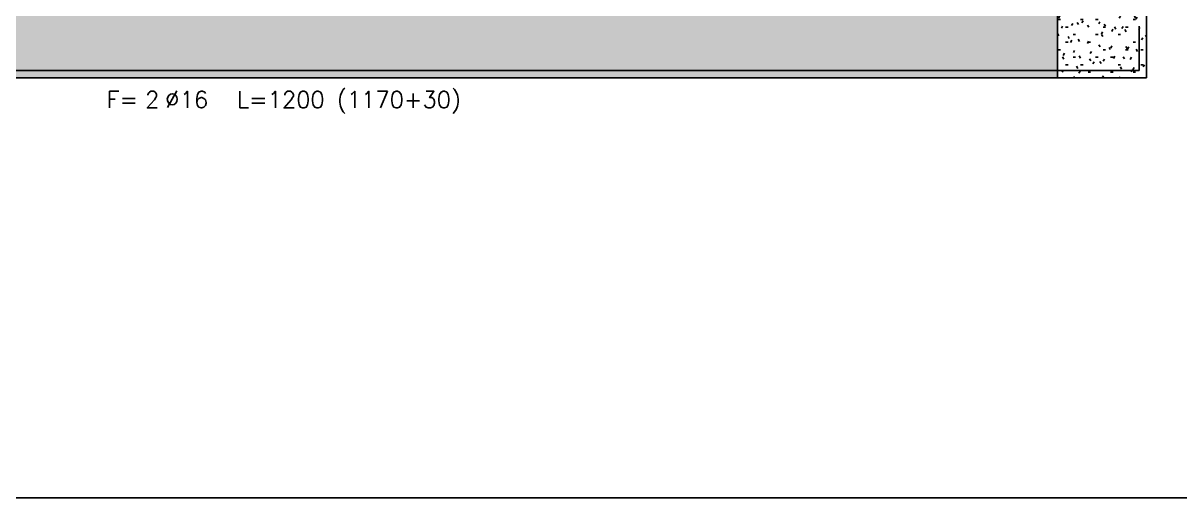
# Model space of a CAD drawing. Extents: x -58 to 5689, y 66 to 4123.
# Drawn here: x 2010 to 2792, y 68 to 389 of the extents above; entities that cross this region are included whole.
import ezdxf
from ezdxf.enums import TextEntityAlignment as Align

# ---------------------------------------------------------------- set-up
doc = ezdxf.new("R2010")
doc.units = 0
doc.header["$LTSCALE"] = 30
doc.header["$MEASUREMENT"] = 0
doc.layers.get('0').update_dxf_attribs({"linetype": 'CONTINUOUS'})
doc.layers.add('EJE8$0$RLA-ACHURADO', color=30, linetype='CONTINUOUS', transparency=0.7)
doc.layers.add('EJE8$0$RLA-CONTORNO', color=30, linetype='CONTINUOUS', lineweight=25)
doc.layers.add('EJE8$0$RLA-FE', color=7, linetype='CONTINUOUS')
doc.layers.add('RLA-FORMATO', color=7, linetype='CONTINUOUS')
doc.styles.add('EJE8$0$ROMANS', font='romans.shx', dxfattribs={"height": 11.25})
pattern_1 = [(0, (-1384.834, -1595.194), (20.32, 5.08), [1.676, -13.564, 1.676, -13.564, -81.28]), (0, (-1384.834, -1595.194), (20.32, 5.08), [-30.48, 1.676, -28.804, 1.676, -13.564, -35.56]), (0, (-1384.834, -1595.194), (20.32, 5.08), [-76.2, 1.676, -8.484, 1.676, -23.724]), (120, (-1377.214, -1592.654), (-14.55941, 15.057636), [1.676, -13.564, 1.676, -13.564, -81.28]), (120, (-1377.214, -1592.654), (-14.55941, 15.057636), [-30.48, 1.676, -28.804, 1.676, -13.564, -35.56]), (120, (-1377.214, -1592.654), (-14.55941, 15.057636), [-76.2, 1.676, -8.484, 1.676, -23.724]), (240, (-1374.674, -1582.494), (-5.76059, -20.137636), [1.676, -13.564, 1.676, -13.564, -81.28]), (240, (-1374.674, -1582.494), (-5.76059, -20.137636), [-30.48, 1.676, -28.804, 1.676, -13.564, -35.56]), (240, (-1374.674, -1582.494), (-5.76059, -20.137636), [-76.2, 1.676, -8.484, 1.676, -23.724])]

# ---------------------------------------------------------------- blocks, each defined once
blk = doc.blocks.new('*U92')
at = {"layer": 'EJE8$0$RLA-FE'}
for p, q in [((1170, 0), (1170, 30)), ((0, 0), (1088.21, 0)), ((1088.21, 0), (1138.21, 0)), ((1138.21, 0), (1170, 0))]:
    blk.add_line(p, q, dxfattribs=at)
at = {"layer": 'EJE8$0$RLA-FE', "color": 3, "style": 'EJE8$0$ROMANS', "flags": 8}
for tag, p in [('F=', (493.44, -25.3)), ('NUM', (507.85, -25.3))]:
    blk.add_attdef(tag, text='', height=11.25, dxfattribs=at).set_placement(p, align=Align.RIGHT)
at = {"layer": 'EJE8$0$RLA-FE', "color": 3, "style": 'EJE8$0$ROMANS'}
for tag, p, flags in [('PHI', (511.74, -25.08), 12), ('DIAM', (521.6, -25.3), 12), ('MINUS', (543.62, -25.3), 13), ('MARK', (557.01, -25.3), 13), ('TEXTO_FE1', (560.31, -25.3), 8), ('TEXTO_FE2', (627.83, -25.28), 8), ('TIPO', (583.8, -57.92), 13), ('NVECES', (569.93, -76.86), 13), ('NUMFE', (573.86, -96.62), 13), ('CAPA', (582.06, -115.74), 13), ('DESPLAZA', (277.18, -134.17), 13), ('ESPACIO', (283.22, -152.53), 13), ('CANT', (297.06, -171.33), 13)]:
    blk.add_attdef(tag, p, '', height=11.25, dxfattribs=dict(at, flags=flags))
blk = doc.blocks.new('EJE8')
at = {"layer": 'EJE8$0$RLA-ACHURADO'}
h = blk.add_hatch(dxfattribs=at)
h.set_pattern_fill('SAND - DENSE', color=256, style=0, pattern_type=2)
h.set_pattern_definition(pattern_1)
h.paths.add_polyline_path([(-279.52, -1012), (-279.52, -952), (-2389.52, -952), (-2389.52, -1012), (-727.67, -1012)], flags=0)
h = blk.add_hatch(dxfattribs=at)
h.set_pattern_fill('SAND - DENSE', color=256, style=0, pattern_type=2)
h.set_pattern_definition(pattern_1)
h.paths.add_polyline_path([(-219.52, -1012), (-219.52, -957), (-279.52, -957), (-279.52, -1012)], flags=0)
at = {"layer": 'EJE8$0$RLA-CONTORNO'}
for p, q in [((-279.52, -857), (-279.52, -1012)), ((-219.52, -1012), (-219.52, -857)), ((-279.52, -1012), (-2389.52, -1012)), ((-279.52, -1012), (-219.52, -1012))]:
    blk.add_line(p, q, dxfattribs=at)
at = {"layer": 'EJE8$0$RLA-FE'}
ref = blk.add_blockref('*U92', (-1394.52, -1007), dxfattribs=at)
ref.add_attrib('DIAM', '16', (-872.92, -1032.3), dxfattribs={"color": 3, "height": 11.25, "style": 'EJE8$0$ROMANS'})
ref.add_attrib('NUM', '2', dxfattribs={"color": 3, "height": 11.25, "style": 'EJE8$0$ROMANS'}).set_placement((-886.67, -1032.3), align=Align.RIGHT)
ref.add_attrib('TEXTO_FE1', 'L=1200', (-834.21, -1032.3), dxfattribs={"color": 3, "height": 11.25, "style": 'EJE8$0$ROMANS'})
ref.add_attrib('TEXTO_FE2', '(1170+30)', (-766.69, -1032.28), dxfattribs={"color": 3, "height": 11.25, "style": 'EJE8$0$ROMANS'})
ref.add_attrib('PHI', '%%C', (-882.77, -1032.08), dxfattribs={"color": 3, "height": 11.25, "style": 'EJE8$0$ROMANS'})
ref.add_attrib('F=', 'F=', dxfattribs={"color": 3, "height": 11.25, "style": 'EJE8$0$ROMANS'}).set_placement((-901.08, -1032.3), align=Align.RIGHT)

msp = doc.modelspace()

# ---------------------------------------------------------------- linework, layer by layer
at = {"layer": 'RLA-FORMATO', "color": 6, "linetype": 'Continuous'}
for p, q in [((-58.1, 68.1), (5686.9, 68.1)), ((5686.9, 68.1), (426.9, 68.1))]:
    msp.add_line(p, q, dxfattribs=at)

# ---------------------------------------------------------------- block references
msp.add_blockref('EJE8', (2988.92, 1363.76))

doc.saveas('drawing.dxf')
